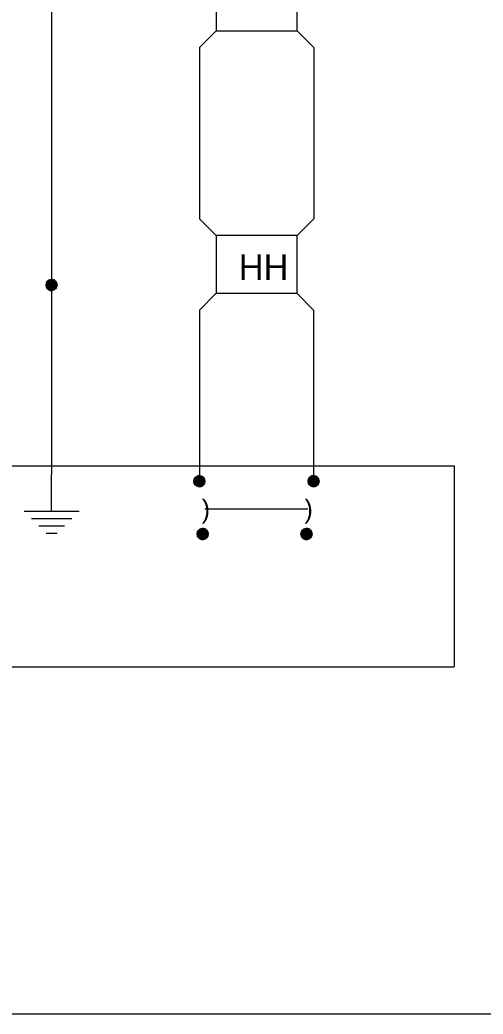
# Model space of a CAD drawing. Extents: x 100 to 888, y 575 to 1075.
# Drawn here: x 411.5 to 537.7, y 575 to 846.2 of the extents above; entities that cross this region are included whole.
import ezdxf

# ---------------------------------------------------------------- set-up
doc = ezdxf.new("R2010")
doc.units = 0
doc.layers.add('Sheets_General Details', color=7, linetype='Continuous')
doc.layers.add('Sheets_Major Grid', color=7, linetype='Continuous')

msp = doc.modelspace()

# ---------------------------------------------------------------- linework, layer by layer
at = {"layer": 'Sheets_General Details'}
for p, q in [((420.09, 848.56), (420.09, 773.93)), ((460.4, 838.68), (464.96, 843.24)), ((491.61, 838.68), (487.04, 843.24)), ((460.4, 838.68), (460.4, 791.97)), ((491.61, 838.68), (491.61, 791.97)), ((460.4, 791.97), (464.96, 787.41)), ((491.61, 791.97), (487.04, 787.41)), ((420.09, 773.93), (420.09, 722.2)), ((460.4, 767.09), (464.96, 771.65)), ((491.52, 767.09), (486.96, 771.65)), ((460.4, 767.09), (460.4, 720.39)), ((491.52, 767.09), (491.52, 720.39)), ((270.16, 724.56), (529.87, 724.56)), ((529.87, 724.56), (529.87, 669.73)), ((420.09, 712.2), (420.09, 722.2)), ((412.59, 712.2), (427.59, 712.2)), ((461.91, 712.84), (489.93, 712.84)), ((414.59, 710.2), (425.59, 710.2)), ((416.59, 708.2), (423.59, 708.2)), ((418.59, 706.2), (421.59, 706.2)), ((127.98, 669.73), (529.87, 669.73))]:
    msp.add_line(p, q, dxfattribs=at)
for points in [[(464.96, 843.24), (487.04, 843.24), (487.04, 858.99), (464.96, 858.99)], [(464.96, 771.65), (487.04, 771.65), (487.04, 787.41), (464.96, 787.41)]]:
    msp.add_lwpolyline(points, close=True, dxfattribs=at)
for points in [[(418.59, 773.93), (418.62, 773.62), (418.71, 773.34), (418.8, 773.16), (418.93, 772.98), (419.09, 772.81), (419.3, 772.65), (419.55, 772.53), (419.76, 772.46), (420.09, 772.43), (420.34, 772.45), (420.56, 772.5), (420.77, 772.59), (421, 772.74), (421.14, 772.86), (421.31, 773.06), (421.42, 773.23), (421.5, 773.42), (421.57, 773.67), (421.59, 773.93), (421.56, 774.23), (421.49, 774.47), (421.36, 774.73), (421.2, 774.93), (420.96, 775.15), (420.69, 775.3), (420.33, 775.41), (419.96, 775.42), (419.64, 775.36), (419.34, 775.23), (419.1, 775.06), (418.9, 774.84), (418.74, 774.59), (418.65, 774.35), (418.6, 774.12), (418.59, 773.91), (418.69, 774.03), (418.69, 773.93), (418.69, 773.83), (418.69, 773.73), (418.69, 773.63), (418.79, 773.43), (418.89, 773.23), (418.99, 773.03), (419.19, 772.83), (419.49, 772.63), (419.79, 772.53), (420.19, 772.53), (420.39, 772.53), (420.69, 772.63), (420.89, 772.73), (421.09, 772.93), (421.29, 773.13), (421.39, 773.33), (421.49, 773.63), (421.49, 773.93), (421.49, 774.23), (421.39, 774.53), (421.19, 774.83), (420.99, 775.03), (420.69, 775.23), (420.39, 775.33), (420.09, 775.33), (419.69, 775.33), (419.29, 775.13), (419.09, 774.93), (418.89, 774.73), (418.79, 774.53), (418.69, 774.33), (418.69, 774.13), (418.69, 774.03), (418.79, 773.93), (418.79, 773.73), (418.89, 773.43), (418.99, 773.23), (419.19, 772.93), (419.49, 772.73), (419.69, 772.63), (420.49, 772.63), (420.69, 772.73), (420.99, 772.93), (421.19, 773.13), (421.29, 773.33), (421.39, 773.83), (421.39, 774.33), (421.19, 774.63), (420.99, 774.93), (420.69, 775.13), (420.29, 775.23), (419.69, 775.23), (419.29, 775.03), (419.09, 774.83), (418.89, 774.53), (418.79, 774.23), (418.79, 773.93), (418.89, 774.03), (418.89, 773.63), (419.09, 773.23), (419.29, 772.93), (419.69, 772.73), (420.49, 772.73)], [(420.49, 772.73), (420.99, 773.03), (421.29, 773.63), (421.29, 774.33), (421.09, 774.63), (420.69, 775.03), (420.29, 775.13), (419.69, 775.13), (419.29, 774.93), (418.99, 774.53), (418.89, 774.33), (418.89, 774.03), (418.99, 773.83), (418.99, 773.53), (419.19, 773.23), (419.49, 772.93), (419.69, 772.83), (420.49, 772.83), (420.89, 773.03), (421.19, 773.53), (421.19, 774.33), (420.79, 774.83), (420.49, 775.03), (419.59, 775.03), (419.29, 774.73), (419.09, 774.53), (418.99, 774.33), (418.99, 773.83), (419.09, 773.93), (419.09, 773.53), (419.49, 773.03), (419.79, 772.93), (420.49, 772.93), (420.89, 773.13), (421.09, 773.53), (421.09, 774.33), (420.69, 774.83), (420.29, 774.93), (419.59, 774.93), (419.29, 774.63), (419.09, 774.43), (419.09, 773.93), (419.19, 773.83), (419.19, 773.53), (419.49, 773.13), (419.69, 773.03), (420.49, 773.03), (420.89, 773.23), (420.99, 773.53), (420.99, 774.33), (420.69, 774.73), (420.39, 774.83), (419.59, 774.83), (419.19, 774.43), (419.19, 773.83), (419.29, 773.93), (419.29, 773.53), (419.49, 773.23), (419.69, 773.13), (420.49, 773.13), (420.69, 773.23), (420.89, 773.43), (420.89, 774.33), (420.69, 774.63), (420.39, 774.73), (419.59, 774.73), (419.29, 774.43), (419.29, 773.93), (419.39, 773.83), (419.39, 773.53), (419.49, 773.33), (419.69, 773.23), (420.49, 773.23), (420.79, 773.43), (420.79, 774.33), (420.69, 774.53), (420.39, 774.63), (419.59, 774.63), (419.39, 774.43), (419.39, 773.83), (419.49, 773.93), (419.49, 773.53), (419.69, 773.33), (420.49, 773.33), (420.69, 773.53), (420.69, 774.43), (420.39, 774.53), (419.59, 774.53), (419.49, 774.43), (419.49, 773.93), (419.59, 773.83), (419.59, 773.53), (419.69, 773.43), (420.49, 773.43), (420.59, 773.53), (420.59, 774.33), (420.39, 774.43), (419.59, 774.43), (419.59, 773.83), (419.69, 773.93), (419.69, 773.53)], [(419.69, 773.53), (420.49, 773.53), (420.49, 774.33), (419.69, 774.33), (419.69, 773.93), (419.79, 773.83), (419.79, 773.63), (420.39, 773.63), (420.39, 774.23), (419.79, 774.23), (419.79, 773.83), (419.89, 773.93), (419.89, 773.73), (420.29, 773.73), (420.29, 774.13), (419.89, 774.13), (419.89, 773.93), (419.99, 773.83), (420.19, 773.83), (420.19, 774.03), (419.99, 774.03), (419.99, 773.83), (420.09, 773.93), (420.19, 773.83)], [(458.9, 720.38), (458.93, 720.07), (459.02, 719.8), (459.11, 719.62), (459.24, 719.44), (459.4, 719.27), (459.61, 719.11), (459.86, 718.99), (460.07, 718.92), (460.4, 718.89), (460.65, 718.91), (460.87, 718.96), (461.08, 719.05), (461.31, 719.2), (461.45, 719.32), (461.62, 719.51), (461.73, 719.69), (461.81, 719.88), (461.88, 720.13), (461.9, 720.38), (461.87, 720.69), (461.8, 720.93), (461.67, 721.18), (461.51, 721.39), (461.27, 721.61), (461, 721.76), (460.64, 721.87), (460.27, 721.88), (459.95, 721.82), (459.65, 721.69), (459.41, 721.52), (459.21, 721.3), (459.05, 721.05), (458.96, 720.81), (458.91, 720.58), (458.9, 720.37), (459, 720.49), (459, 720.39), (459, 720.29), (459, 720.19), (459, 720.09), (459.1, 719.89), (459.2, 719.69), (459.3, 719.49), (459.5, 719.29), (459.8, 719.09), (460.1, 718.99), (460.5, 718.99), (460.7, 718.99), (461, 719.09), (461.2, 719.19), (461.4, 719.39), (461.6, 719.59), (461.7, 719.79), (461.8, 720.09), (461.8, 720.39), (461.8, 720.69), (461.7, 720.99), (461.5, 721.29), (461.3, 721.49), (461, 721.69), (460.7, 721.79), (460.4, 721.79), (460, 721.79), (459.6, 721.59), (459.4, 721.39), (459.2, 721.19), (459.1, 720.99), (459, 720.79), (459, 720.59), (459, 720.49), (459.1, 720.39), (459.1, 720.19), (459.2, 719.89), (459.3, 719.69), (459.5, 719.39), (459.8, 719.19), (460, 719.09), (460.8, 719.09), (461, 719.19), (461.3, 719.39), (461.5, 719.59), (461.6, 719.79), (461.7, 720.29), (461.7, 720.79), (461.5, 721.09), (461.3, 721.39), (461, 721.59), (460.6, 721.69), (460, 721.69), (459.6, 721.49), (459.4, 721.29), (459.2, 720.99), (459.1, 720.69), (459.1, 720.39), (459.2, 720.49), (459.2, 720.09), (459.4, 719.69), (459.6, 719.39), (460, 719.19), (460.8, 719.19)], [(460.8, 719.19), (461.3, 719.49), (461.6, 720.09), (461.6, 720.79), (461.4, 721.09), (461, 721.49), (460.6, 721.59), (460, 721.59), (459.6, 721.39), (459.3, 720.99), (459.2, 720.79), (459.2, 720.49), (459.3, 720.29), (459.3, 719.99), (459.5, 719.69), (459.8, 719.39), (460, 719.29), (460.8, 719.29), (461.2, 719.49), (461.5, 719.99), (461.5, 720.79), (461.1, 721.29), (460.8, 721.49), (459.9, 721.49), (459.6, 721.19), (459.4, 720.99), (459.3, 720.79), (459.3, 720.29), (459.4, 720.39), (459.4, 719.99), (459.8, 719.49), (460.1, 719.39), (460.8, 719.39), (461.2, 719.59), (461.4, 719.99), (461.4, 720.79), (461, 721.29), (460.6, 721.39), (459.9, 721.39), (459.6, 721.09), (459.4, 720.89), (459.4, 720.39), (459.5, 720.29), (459.5, 719.99), (459.8, 719.59), (460, 719.49), (460.8, 719.49), (461.2, 719.69), (461.3, 719.99), (461.3, 720.79), (461, 721.19), (460.7, 721.29), (459.9, 721.29), (459.5, 720.89), (459.5, 720.29), (459.6, 720.39), (459.6, 719.99), (459.8, 719.69), (460, 719.59), (460.8, 719.59), (461, 719.69), (461.2, 719.89), (461.2, 720.79), (461, 721.09), (460.7, 721.19), (459.9, 721.19), (459.6, 720.89), (459.6, 720.39), (459.7, 720.29), (459.7, 719.99), (459.8, 719.79), (460, 719.69), (460.8, 719.69), (461.1, 719.89), (461.1, 720.79), (461, 720.99), (460.7, 721.09), (459.9, 721.09), (459.7, 720.89), (459.7, 720.29), (459.8, 720.39), (459.8, 719.99), (460, 719.79), (460.8, 719.79), (461, 719.99), (461, 720.89), (460.7, 720.99), (459.9, 720.99), (459.8, 720.89), (459.8, 720.39), (459.9, 720.29), (459.9, 719.99), (460, 719.89), (460.8, 719.89), (460.9, 719.99), (460.9, 720.79), (460.7, 720.89), (459.9, 720.89), (459.9, 720.29), (460, 720.39), (460, 719.99)], [(490.03, 720.38), (490.06, 720.07), (490.14, 719.8), (490.24, 719.62), (490.37, 719.44), (490.52, 719.27), (490.73, 719.11), (490.98, 718.99), (491.2, 718.92), (491.53, 718.89), (491.77, 718.91), (492, 718.96), (492.21, 719.05), (492.44, 719.2), (492.58, 719.32), (492.75, 719.51), (492.85, 719.69), (492.94, 719.88), (493, 720.13), (493.03, 720.38), (492.99, 720.69), (492.92, 720.93), (492.79, 721.18), (492.64, 721.39), (492.4, 721.61), (492.13, 721.76), (491.76, 721.87), (491.39, 721.88), (491.07, 721.82), (490.78, 721.69), (490.54, 721.52), (490.33, 721.3), (490.18, 721.05), (490.09, 720.81), (490.04, 720.58), (490.03, 720.37), (490.12, 720.49), (490.12, 720.39), (490.12, 720.29), (490.12, 720.19), (490.12, 720.09), (490.22, 719.89), (490.32, 719.69), (490.42, 719.49), (490.62, 719.29), (490.92, 719.09), (491.22, 718.99), (491.62, 718.99), (491.82, 718.99), (492.12, 719.09), (492.32, 719.19), (492.52, 719.39), (492.72, 719.59), (492.82, 719.79), (492.92, 720.09), (492.92, 720.39), (492.92, 720.69), (492.82, 720.99), (492.62, 721.29), (492.42, 721.49), (492.12, 721.69), (491.82, 721.79), (491.52, 721.79), (491.12, 721.79), (490.72, 721.59), (490.52, 721.39), (490.32, 721.19), (490.22, 720.99), (490.12, 720.79), (490.12, 720.59), (490.12, 720.49), (490.22, 720.39), (490.22, 720.19), (490.32, 719.89), (490.42, 719.69), (490.62, 719.39), (490.92, 719.19), (491.12, 719.09), (491.92, 719.09), (492.12, 719.19), (492.42, 719.39), (492.62, 719.59), (492.72, 719.79), (492.82, 720.29), (492.82, 720.79), (492.62, 721.09), (492.42, 721.39), (492.12, 721.59), (491.72, 721.69), (491.12, 721.69), (490.72, 721.49), (490.52, 721.29), (490.32, 720.99), (490.22, 720.69), (490.22, 720.39), (490.32, 720.49), (490.32, 720.09), (490.52, 719.69), (490.72, 719.39), (491.12, 719.19), (491.92, 719.19)], [(491.92, 719.19), (492.42, 719.49), (492.72, 720.09), (492.72, 720.79), (492.52, 721.09), (492.12, 721.49), (491.72, 721.59), (491.12, 721.59), (490.72, 721.39), (490.42, 720.99), (490.32, 720.79), (490.32, 720.49), (490.42, 720.29), (490.42, 719.99), (490.62, 719.69), (490.92, 719.39), (491.12, 719.29), (491.92, 719.29), (492.32, 719.49), (492.62, 719.99), (492.62, 720.79), (492.22, 721.29), (491.92, 721.49), (491.02, 721.49), (490.72, 721.19), (490.52, 720.99), (490.42, 720.79), (490.42, 720.29), (490.52, 720.39), (490.52, 719.99), (490.92, 719.49), (491.22, 719.39), (491.92, 719.39), (492.32, 719.59), (492.52, 719.99), (492.52, 720.79), (492.12, 721.29), (491.72, 721.39), (491.02, 721.39), (490.72, 721.09), (490.52, 720.89), (490.52, 720.39), (490.62, 720.29), (490.62, 719.99), (490.92, 719.59), (491.12, 719.49), (491.92, 719.49), (492.32, 719.69), (492.42, 719.99), (492.42, 720.79), (492.12, 721.19), (491.82, 721.29), (491.02, 721.29), (490.62, 720.89), (490.62, 720.29), (490.72, 720.39), (490.72, 719.99), (490.92, 719.69), (491.12, 719.59), (491.92, 719.59), (492.12, 719.69), (492.32, 719.89), (492.32, 720.79), (492.12, 721.09), (491.82, 721.19), (491.02, 721.19), (490.72, 720.89), (490.72, 720.39), (490.82, 720.29), (490.82, 719.99), (490.92, 719.79), (491.12, 719.69), (491.92, 719.69), (492.22, 719.89), (492.22, 720.79), (492.12, 720.99), (491.82, 721.09), (491.02, 721.09), (490.82, 720.89), (490.82, 720.29), (490.92, 720.39), (490.92, 719.99), (491.12, 719.79), (491.92, 719.79), (492.12, 719.99), (492.12, 720.89), (491.82, 720.99), (491.02, 720.99), (490.92, 720.89), (490.92, 720.39), (491.02, 720.29), (491.02, 719.99), (491.12, 719.89), (491.92, 719.89), (492.02, 719.99), (492.02, 720.79), (491.82, 720.89), (491.02, 720.89), (491.02, 720.29), (491.12, 720.39), (491.12, 719.99)], [(460, 719.99), (460.8, 719.99), (460.8, 720.79), (460, 720.79), (460, 720.39), (460.1, 720.29), (460.1, 720.09), (460.7, 720.09), (460.7, 720.69), (460.1, 720.69), (460.1, 720.29), (460.2, 720.39), (460.2, 720.19), (460.6, 720.19), (460.6, 720.59), (460.2, 720.59), (460.2, 720.39), (460.3, 720.29), (460.5, 720.29), (460.5, 720.49), (460.3, 720.49), (460.3, 720.29), (460.4, 720.39), (460.5, 720.29)], [(491.12, 719.99), (491.92, 719.99), (491.92, 720.79), (491.12, 720.79), (491.12, 720.39), (491.22, 720.29), (491.22, 720.09), (491.82, 720.09), (491.82, 720.69), (491.22, 720.69), (491.22, 720.29), (491.32, 720.39), (491.32, 720.19), (491.72, 720.19), (491.72, 720.59), (491.32, 720.59), (491.32, 720.39), (491.42, 720.29), (491.62, 720.29), (491.62, 720.49), (491.42, 720.49), (491.42, 720.29), (491.52, 720.39), (491.62, 720.29)], [(459.8, 705.97), (459.83, 705.66), (459.92, 705.39), (460.01, 705.21), (460.14, 705.02), (460.3, 704.85), (460.5, 704.7), (460.75, 704.57), (460.97, 704.51), (461.3, 704.47), (461.55, 704.49), (461.77, 704.55), (461.98, 704.64), (462.21, 704.78), (462.35, 704.9), (462.52, 705.1), (462.62, 705.27), (462.71, 705.47), (462.77, 705.71), (462.8, 705.97), (462.77, 706.27), (462.69, 706.52), (462.57, 706.77), (462.41, 706.98), (462.17, 707.19), (461.9, 707.35), (461.54, 707.45), (461.16, 707.47), (460.84, 707.4), (460.55, 707.27), (460.31, 707.1), (460.11, 706.88), (459.95, 706.63), (459.86, 706.39), (459.81, 706.16), (459.8, 705.96), (459.9, 706.07), (459.9, 705.97), (459.9, 705.87), (459.9, 705.77), (459.9, 705.67), (460, 705.47), (460.1, 705.27), (460.2, 705.07), (460.4, 704.87), (460.7, 704.67), (461, 704.57), (461.4, 704.57), (461.6, 704.57), (461.9, 704.67), (462.1, 704.77), (462.3, 704.97), (462.5, 705.17), (462.6, 705.37), (462.7, 705.67), (462.7, 705.97), (462.7, 706.27), (462.6, 706.57), (462.4, 706.87), (462.2, 707.07), (461.9, 707.27), (461.6, 707.37), (461.3, 707.37), (460.9, 707.37), (460.5, 707.17), (460.3, 706.97), (460.1, 706.77), (460, 706.57), (459.9, 706.37), (459.9, 706.17), (459.9, 706.07), (460, 705.97), (460, 705.77), (460.1, 705.47), (460.2, 705.27), (460.4, 704.97), (460.7, 704.77), (460.9, 704.67), (461.7, 704.67), (461.9, 704.77), (462.2, 704.97), (462.4, 705.17), (462.5, 705.37), (462.6, 705.87), (462.6, 706.37), (462.4, 706.67), (462.2, 706.97), (461.9, 707.17), (461.5, 707.27), (460.9, 707.27), (460.5, 707.07), (460.3, 706.87), (460.1, 706.57), (460, 706.27), (460, 705.97), (460.1, 706.07), (460.1, 705.67), (460.3, 705.27), (460.5, 704.97), (460.9, 704.77), (461.7, 704.77)], [(461.7, 704.77), (462.2, 705.07), (462.5, 705.67), (462.5, 706.37), (462.3, 706.67), (461.9, 707.07), (461.5, 707.17), (460.9, 707.17), (460.5, 706.97), (460.2, 706.57), (460.1, 706.37), (460.1, 706.07), (460.2, 705.87), (460.2, 705.57), (460.4, 705.27), (460.7, 704.97), (460.9, 704.87), (461.7, 704.87), (462.1, 705.07), (462.4, 705.57), (462.4, 706.37), (462, 706.87), (461.7, 707.07), (460.8, 707.07), (460.5, 706.77), (460.3, 706.57), (460.2, 706.37), (460.2, 705.87), (460.3, 705.97), (460.3, 705.57), (460.7, 705.07), (461, 704.97), (461.7, 704.97), (462.1, 705.17), (462.3, 705.57), (462.3, 706.37), (461.9, 706.87), (461.5, 706.97), (460.8, 706.97), (460.5, 706.67), (460.3, 706.47), (460.3, 705.97), (460.4, 705.87), (460.4, 705.57), (460.7, 705.17), (460.9, 705.07), (461.7, 705.07), (462.1, 705.27), (462.2, 705.57), (462.2, 706.37), (461.9, 706.77), (461.6, 706.87), (460.8, 706.87), (460.4, 706.47), (460.4, 705.87), (460.5, 705.97), (460.5, 705.57), (460.7, 705.27), (460.9, 705.17), (461.7, 705.17), (461.9, 705.27), (462.1, 705.47), (462.1, 706.37), (461.9, 706.67), (461.6, 706.77), (460.8, 706.77), (460.5, 706.47), (460.5, 705.97), (460.6, 705.87), (460.6, 705.57), (460.7, 705.37), (460.9, 705.27), (461.7, 705.27), (462, 705.47), (462, 706.37), (461.9, 706.57), (461.6, 706.67), (460.8, 706.67), (460.6, 706.47), (460.6, 705.87), (460.7, 705.97), (460.7, 705.57), (460.9, 705.37), (461.7, 705.37), (461.9, 705.57), (461.9, 706.47), (461.6, 706.57), (460.8, 706.57), (460.7, 706.47), (460.7, 705.97), (460.8, 705.87), (460.8, 705.57), (460.9, 705.47), (461.7, 705.47), (461.8, 705.57), (461.8, 706.37), (461.6, 706.47), (460.8, 706.47), (460.8, 705.87), (460.9, 705.97), (460.9, 705.57)], [(460.9, 705.57), (461.7, 705.57), (461.7, 706.37), (460.9, 706.37), (460.9, 705.97), (461, 705.87), (461, 705.67), (461.6, 705.67), (461.6, 706.27), (461, 706.27), (461, 705.87), (461.1, 705.97), (461.1, 705.77), (461.5, 705.77), (461.5, 706.17), (461.1, 706.17), (461.1, 705.97), (461.2, 705.87), (461.4, 705.87), (461.4, 706.07), (461.2, 706.07), (461.2, 705.87), (461.3, 705.97), (461.4, 705.87)], [(488.1, 705.97), (488.14, 705.66), (488.22, 705.39), (488.31, 705.21), (488.44, 705.02), (488.6, 704.85), (488.81, 704.7), (489.06, 704.57), (489.28, 704.51), (489.6, 704.47), (489.85, 704.49), (490.08, 704.55), (490.29, 704.64), (490.52, 704.78), (490.66, 704.9), (490.82, 705.1), (490.93, 705.27), (491.02, 705.47), (491.08, 705.71), (491.1, 705.97), (491.07, 706.27), (491, 706.52), (490.87, 706.77), (490.71, 706.98), (490.48, 707.19), (490.2, 707.35), (489.84, 707.45), (489.47, 707.47), (489.15, 707.4), (488.86, 707.27), (488.62, 707.1), (488.41, 706.88), (488.26, 706.63), (488.16, 706.39), (488.12, 706.16), (488.1, 705.96), (488.2, 706.07), (488.2, 705.97), (488.2, 705.87), (488.2, 705.77), (488.2, 705.67), (488.3, 705.47), (488.4, 705.27), (488.5, 705.07), (488.7, 704.87), (489, 704.67), (489.3, 704.57), (489.7, 704.57), (489.9, 704.57), (490.2, 704.67), (490.4, 704.77), (490.6, 704.97), (490.8, 705.17), (490.9, 705.37), (491, 705.67), (491, 705.97), (491, 706.27), (490.9, 706.57), (490.7, 706.87), (490.5, 707.07), (490.2, 707.27), (489.9, 707.37), (489.6, 707.37), (489.2, 707.37), (488.8, 707.17), (488.6, 706.97), (488.4, 706.77), (488.3, 706.57), (488.2, 706.37), (488.2, 706.17), (488.2, 706.07), (488.3, 705.97), (488.3, 705.77), (488.4, 705.47), (488.5, 705.27), (488.7, 704.97), (489, 704.77), (489.2, 704.67), (490, 704.67), (490.2, 704.77), (490.5, 704.97), (490.7, 705.17), (490.8, 705.37), (490.9, 705.87), (490.9, 706.37), (490.7, 706.67), (490.5, 706.97), (490.2, 707.17), (489.8, 707.27), (489.2, 707.27), (488.8, 707.07), (488.6, 706.87), (488.4, 706.57), (488.3, 706.27), (488.3, 705.97), (488.4, 706.07), (488.4, 705.67), (488.6, 705.27), (488.8, 704.97), (489.2, 704.77), (490, 704.77)], [(490, 704.77), (490.5, 705.07), (490.8, 705.67), (490.8, 706.37), (490.6, 706.67), (490.2, 707.07), (489.8, 707.17), (489.2, 707.17), (488.8, 706.97), (488.5, 706.57), (488.4, 706.37), (488.4, 706.07), (488.5, 705.87), (488.5, 705.57), (488.7, 705.27), (489, 704.97), (489.2, 704.87), (490, 704.87), (490.4, 705.07), (490.7, 705.57), (490.7, 706.37), (490.3, 706.87), (490, 707.07), (489.1, 707.07), (488.8, 706.77), (488.6, 706.57), (488.5, 706.37), (488.5, 705.87), (488.6, 705.97), (488.6, 705.57), (489, 705.07), (489.3, 704.97), (490, 704.97), (490.4, 705.17), (490.6, 705.57), (490.6, 706.37), (490.2, 706.87), (489.8, 706.97), (489.1, 706.97), (488.8, 706.67), (488.6, 706.47), (488.6, 705.97), (488.7, 705.87), (488.7, 705.57), (489, 705.17), (489.2, 705.07), (490, 705.07), (490.4, 705.27), (490.5, 705.57), (490.5, 706.37), (490.2, 706.77), (489.9, 706.87), (489.1, 706.87), (488.7, 706.47), (488.7, 705.87), (488.8, 705.97), (488.8, 705.57), (489, 705.27), (489.2, 705.17), (490, 705.17), (490.2, 705.27), (490.4, 705.47), (490.4, 706.37), (490.2, 706.67), (489.9, 706.77), (489.1, 706.77), (488.8, 706.47), (488.8, 705.97), (488.9, 705.87), (488.9, 705.57), (489, 705.37), (489.2, 705.27), (490, 705.27), (490.3, 705.47), (490.3, 706.37), (490.2, 706.57), (489.9, 706.67), (489.1, 706.67), (488.9, 706.47), (488.9, 705.87), (489, 705.97), (489, 705.57), (489.2, 705.37), (490, 705.37), (490.2, 705.57), (490.2, 706.47), (489.9, 706.57), (489.1, 706.57), (489, 706.47), (489, 705.97), (489.1, 705.87), (489.1, 705.57), (489.2, 705.47), (490, 705.47), (490.1, 705.57), (490.1, 706.37), (489.9, 706.47), (489.1, 706.47), (489.1, 705.87), (489.2, 705.97), (489.2, 705.57)], [(489.2, 705.57), (490, 705.57), (490, 706.37), (489.2, 706.37), (489.2, 705.97), (489.3, 705.87), (489.3, 705.67), (489.9, 705.67), (489.9, 706.27), (489.3, 706.27), (489.3, 705.87), (489.4, 705.97), (489.4, 705.77), (489.8, 705.77), (489.8, 706.17), (489.4, 706.17), (489.4, 705.97), (489.5, 705.87), (489.7, 705.87), (489.7, 706.07), (489.5, 706.07), (489.5, 705.87), (489.6, 705.97), (489.7, 705.87)]]:
    msp.add_lwpolyline(points, dxfattribs=at)
for centre in [(420.09, 773.93), (460.4, 720.39), (491.53, 720.39), (461.3, 705.97), (489.6, 705.97)]:
    msp.add_circle(centre, 1.5, dxfattribs=at)
at = {"layer": 'Sheets_Major Grid'}
msp.add_lwpolyline([(100, 1075), (887.5, 1075), (887.5, 575), (100, 575)], close=True, dxfattribs=at)

# ---------------------------------------------------------------- texts
at = {"layer": 'Sheets_General Details'}
for s, height, p in [('HH', 7, (471.14, 775.28)), (')', 5, (461.07, 710.34)), (')', 5, (489.09, 710.34))]:
    msp.add_text(s, height=height, dxfattribs=at).set_placement(p)

doc.saveas('drawing.dxf')
